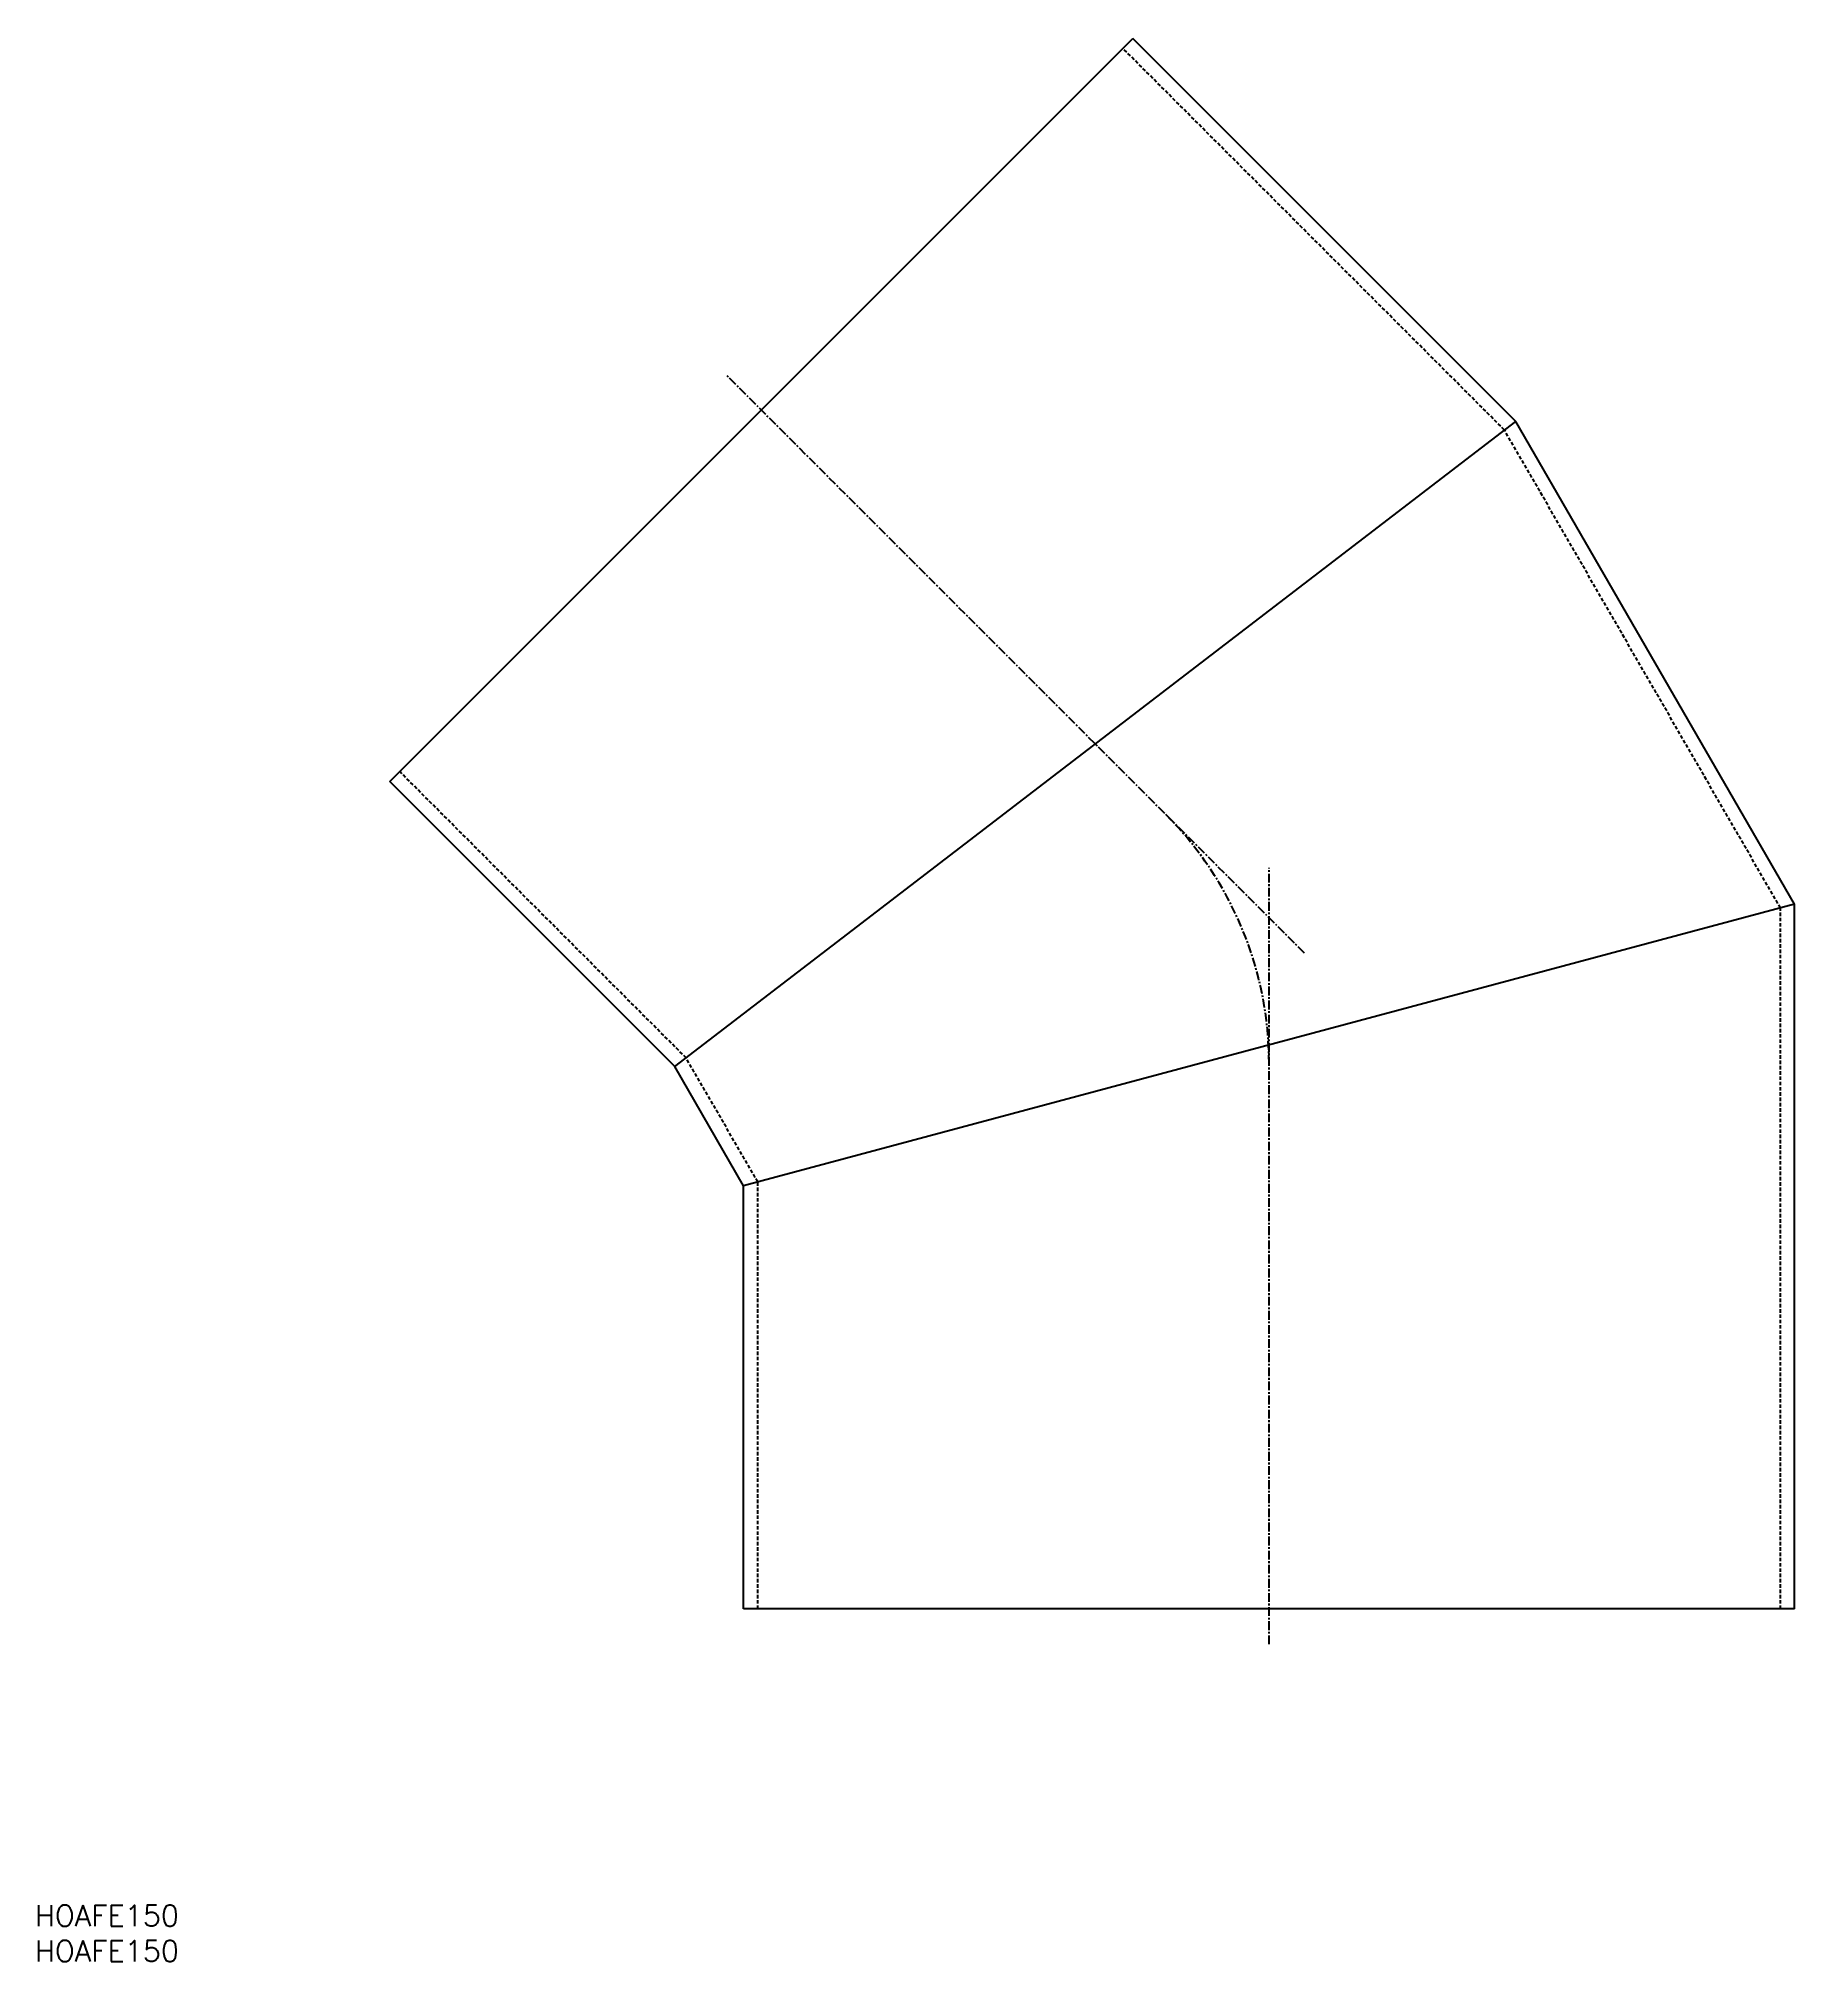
# Model space of a CAD drawing. Extents: x 1 to 250, y 0 to 273.
import ezdxf

# ---------------------------------------------------------------- set-up
doc = ezdxf.new("R2010")
doc.units = 0
doc.linetypes.add('CENTER', pattern=[2, 1.25, -0.25, 0.25, -0.25])
doc.linetypes.add('DASHED', pattern=[0.75, 0.5, -0.25])
doc.layers.get('0').update_dxf_attribs({"linetype": 'CONTINUOUS'})
doc.layers.add('CENTER', color=1, linetype='CENTER')
doc.styles.get("Standard").update_dxf_attribs({"font": 'txt.shx'})

# ---------------------------------------------------------------- blocks, each defined once
blk = doc.blocks.new('*U10')
at = {"color": 7, "linetype": 'CONTINUOUS'}
blk.add_text('HOAFE150', height=3, dxfattribs=at).set_placement((0, 0))
blk = doc.blocks.new('*U11')
at = {"color": 7, "linetype": 'CONTINUOUS'}
blk.add_text('HOAFE150', height=3, dxfattribs=at).set_placement((0, 5))

msp = doc.modelspace()

# ---------------------------------------------------------------- linework, layer by layer
at = {"color": 7, "linetype": 'CONTINUOUS'}
for p, q in [((50.32, 167.32), (155.68, 272.68)), ((209.97, 218.38), (155.68, 272.68)), ((90.75, 126.9), (209.97, 218.38)), ((249.5, 149.92), (209.97, 218.38)), ((90.75, 126.9), (50.32, 167.32)), ((249.5, 149.92), (100.5, 110)), ((249.5, 50), (249.5, 149.92)), ((100.5, 110), (90.75, 126.9)), ((100.5, 50), (100.5, 110)), ((249.5, 50), (100.5, 50))]:
    msp.add_line(p, q, dxfattribs=at)
at = {"color": 3, "linetype": 'DASHED'}
for p, q in [((208.37, 217.16), (154.27, 271.27)), ((247.5, 149.39), (208.37, 217.16)), ((92.35, 128.12), (51.73, 168.73)), ((247.5, 50), (247.5, 149.39)), ((102.5, 110.54), (92.35, 128.12)), ((102.5, 50), (102.5, 110.54))]:
    msp.add_line(p, q, dxfattribs=at)
at = {"layer": 'CENTER', "color": 1, "linetype": 'CENTER'}
for p, q in [((180, 143), (98.05, 224.95)), ((175, 45), (175, 155.07))]:
    msp.add_line(p, q, dxfattribs=at)
msp.add_arc((125, 127.29), 50, 0, 45, dxfattribs=at)

# ---------------------------------------------------------------- block references
at = {"color": 7, "linetype": 'CONTINUOUS'}
for name in ['*U11', '*U10']:
    msp.add_blockref(name, (0, 0), dxfattribs=at)

doc.saveas('drawing.dxf')
